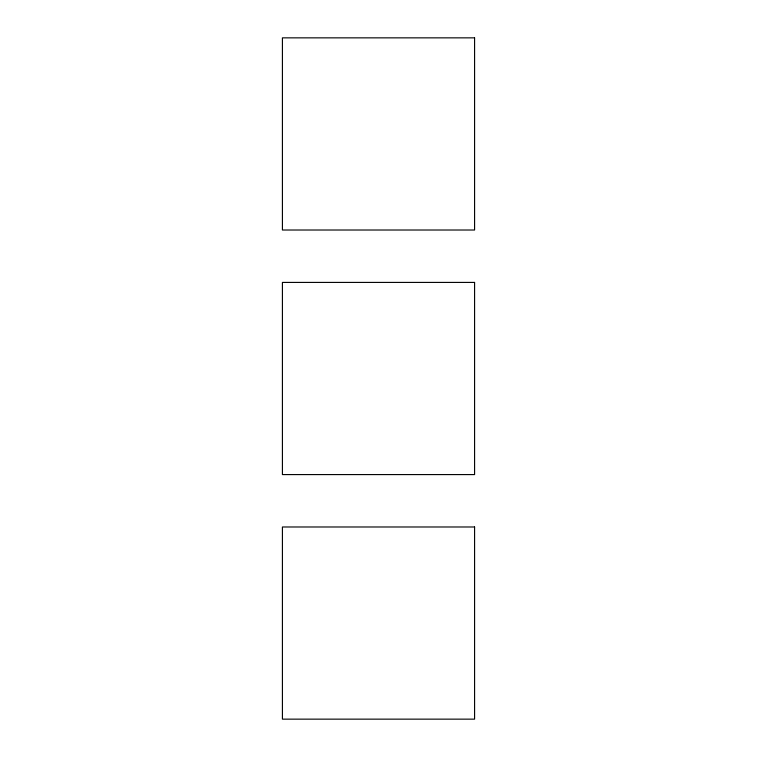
<?xml version="1.0" encoding="UTF-8"?>
<svg xmlns="http://www.w3.org/2000/svg" width="757" height="757" viewBox="0 0 757 757"><rect width="100%" height="100%" fill="white"/><g stroke="black" fill="none" stroke-linecap="round" stroke-linejoin="round"><path stroke-width="1.14" d="M474.582 37.85L282.418 37.85L282.418 230.014L474.582 230.014L474.582 37.85M474.582 282.418L282.418 282.418L282.418 474.582L474.582 474.582L474.582 282.418M474.582 526.986L282.418 526.986L282.418 719.15L474.582 719.15L474.582 526.986"/></g></svg>
